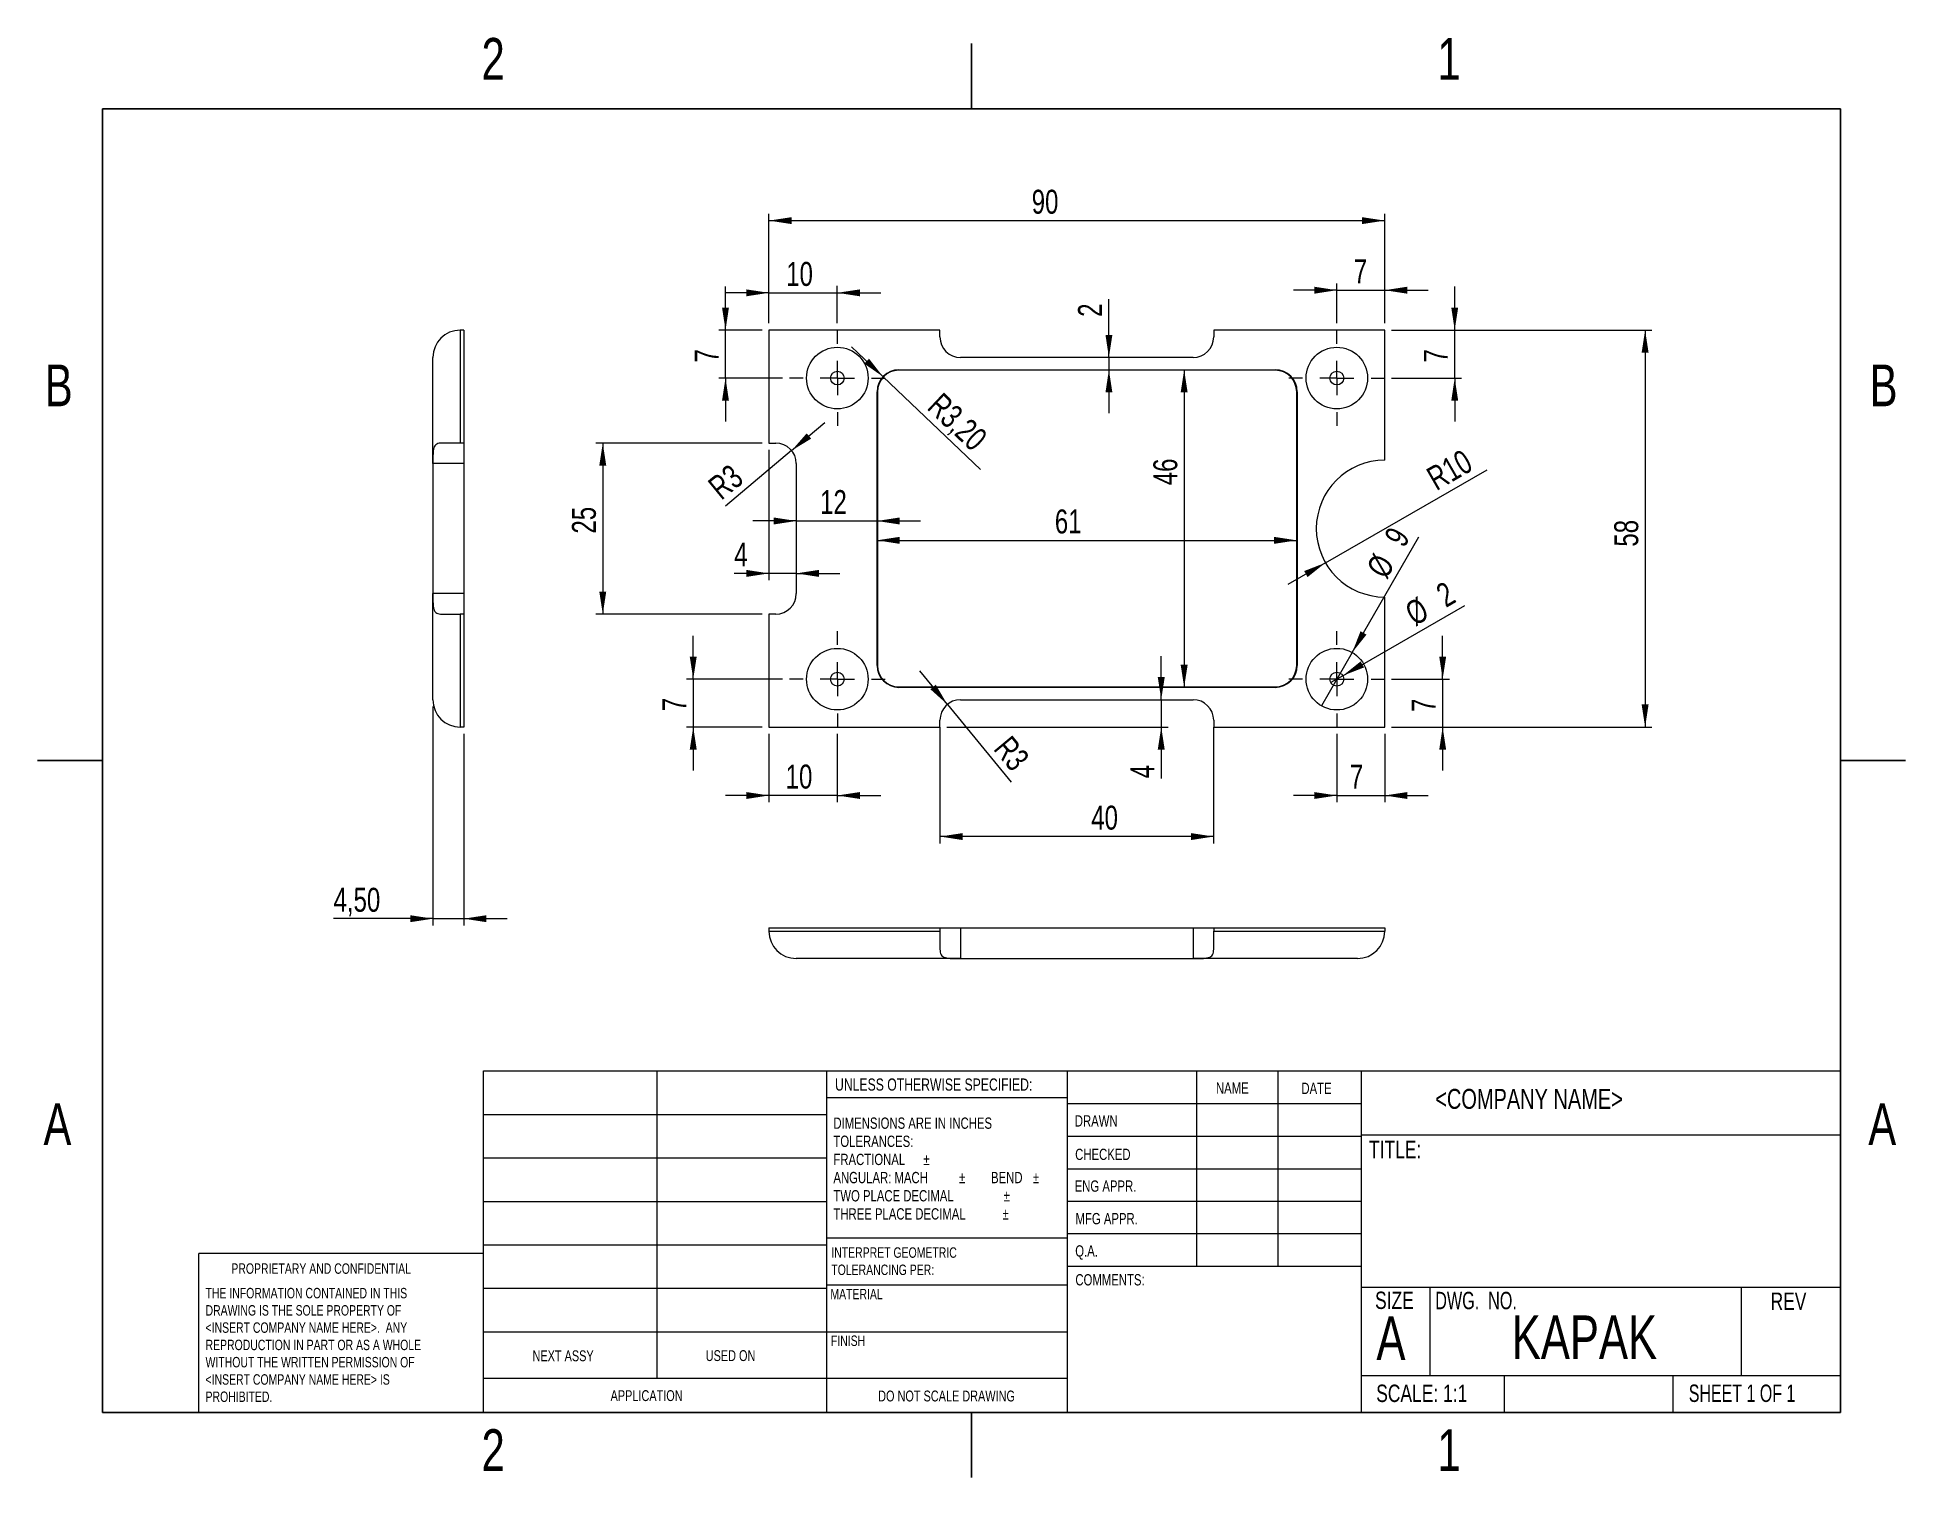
# Model space of a CAD drawing. Header units: millimetres. Extents: x 3 to 276, y 3 to 214.
import ezdxf

# ---------------------------------------------------------------- set-up
doc = ezdxf.new("R2010")
doc.units = ezdxf.units.MM
doc.styles.add('SLDTEXTSTYLE0', font='TXT', dxfattribs={"width": 0.75})
doc.styles.add('SLDTEXTSTYLE1', font='TXT', dxfattribs={"width": 0.694444})
doc.styles.add('SLDTEXTSTYLE2', font='TXT', dxfattribs={"width": 0.6875})
doc.dimstyles.new('SLDDIMSTYLE0', dxfattribs={"dimtxt": 3.5, "dimasz": 3.302, "dimexe": 0, "dimexo": 0.0625, "dimgap": 0.875, "dimtad": 1, "dimrnd": 1e-09, "dimzin": 12, "dimdsep": 46, "dimtxsty": 'SLDTEXTSTYLE0', "dimsah": 1, "dimcen": 0.09, "dimadec": 0, "dimazin": 3, "dimtfac": 1, "dimtofl": 0, "dimtmove": 0, "dimatfit": 3, "dimfxl": 1, "dimfrac": 2, "dimtolj": 1, "dimtzin": 12, "dimarcsym": 0})
doc.dimstyles.new('SLDDIMSTYLE1', dxfattribs={"dimtxt": 3.5, "dimasz": 3.302, "dimexe": 0, "dimexo": 0.0625, "dimgap": 0.875, "dimtad": 1, "dimrnd": 1e-09, "dimzin": 12, "dimdsep": 46, "dimtxsty": 'SLDTEXTSTYLE0', "dimsah": 1, "dimcen": 0, "dimadec": 0, "dimazin": 3, "dimtfac": 1, "dimtofl": 0, "dimtmove": 1, "dimatfit": 3, "dimfxl": 1, "dimfrac": 2, "dimtolj": 1, "dimtzin": 12, "dimarcsym": 0})
doc.dimstyles.new('SLDDIMSTYLE2', dxfattribs={"dimtxt": 3.5, "dimasz": 3.302, "dimexe": 0, "dimexo": 0.0625, "dimgap": 0.875, "dimtad": 1, "dimrnd": 1e-09, "dimzin": 12, "dimdsep": 46, "dimtxsty": 'SLDTEXTSTYLE0', "dimsah": 1, "dimcen": 0.09, "dimadec": 0, "dimazin": 3, "dimtfac": 1, "dimtmove": 0, "dimatfit": 0, "dimfxl": 1, "dimfrac": 2, "dimtolj": 1, "dimtzin": 12, "dimarcsym": 0})
doc.dimstyles.new('SLDDIMSTYLE3', dxfattribs={"dimtxt": 3.5, "dimasz": 3.302, "dimexe": 0, "dimexo": 0.0625, "dimgap": 0.875, "dimtad": 1, "dimdec": 0, "dimrnd": 1e-09, "dimzin": 12, "dimdsep": 46, "dimtxsty": 'SLDTEXTSTYLE0', "dimsah": 1, "dimcen": 0.09, "dimadec": 0, "dimazin": 3, "dimtfac": 1, "dimtdec": 0, "dimtofl": 0, "dimtmove": 0, "dimatfit": 3, "dimfxl": 1, "dimfrac": 2, "dimtolj": 1, "dimtzin": 12, "dimarcsym": 0})
doc.dimstyles.new('SLDDIMSTYLE4', dxfattribs={"dimtxt": 3.5, "dimasz": 3.302, "dimexe": 0, "dimexo": 0.0625, "dimgap": 0.875, "dimtad": 1, "dimdec": 0, "dimrnd": 1e-09, "dimzin": 12, "dimdsep": 46, "dimtxsty": 'SLDTEXTSTYLE0', "dimsah": 1, "dimcen": 0.09, "dimadec": 0, "dimazin": 3, "dimtfac": 1, "dimtofl": 0, "dimtmove": 0, "dimatfit": 3, "dimfxl": 1, "dimfrac": 2, "dimtolj": 1, "dimtzin": 12, "dimarcsym": 0})
doc.dimstyles.new('SLDDIMSTYLE5', dxfattribs={"dimtxt": 3.5, "dimasz": 3.302, "dimexe": 0, "dimexo": 0.0625, "dimgap": 0.875, "dimtad": 1, "dimdec": 0, "dimrnd": 1e-09, "dimzin": 12, "dimdsep": 46, "dimtxsty": 'SLDTEXTSTYLE0', "dimsah": 1, "dimcen": 0.09, "dimadec": 0, "dimazin": 3, "dimtfac": 1, "dimtdec": 0, "dimtmove": 0, "dimatfit": 0, "dimfxl": 1, "dimfrac": 2, "dimtolj": 1, "dimtzin": 12, "dimarcsym": 0})
doc.dimstyles.new('SLDDIMSTYLE6', dxfattribs={"dimtxt": 3.5, "dimasz": 3.302, "dimexe": 0, "dimexo": 0.0625, "dimgap": 0.875, "dimtad": 1, "dimrnd": 1e-09, "dimzin": 12, "dimdsep": 46, "dimtxsty": 'SLDTEXTSTYLE0', "dimblk1": 'NONE', "dimsah": 1, "dimcen": 0, "dimadec": 0, "dimazin": 3, "dimtfac": 1, "dimtmove": 0, "dimatfit": 3, "dimldrblk": 'NONE', "dimfxl": 1, "dimfrac": 2, "dimtolj": 1, "dimtzin": 12, "dimarcsym": 0})
doc.dimstyles.new('SLDDIMSTYLE7', dxfattribs={"dimtxt": 3.5, "dimasz": 3.302, "dimexe": 0, "dimexo": 0.0625, "dimgap": 0.875, "dimtad": 1, "dimdec": 0, "dimrnd": 1e-09, "dimzin": 12, "dimdsep": 46, "dimtxsty": 'SLDTEXTSTYLE0', "dimsah": 1, "dimcen": 0.09, "dimadec": 0, "dimazin": 3, "dimtfac": 1, "dimtmove": 0, "dimatfit": 0, "dimfxl": 1, "dimfrac": 2, "dimtolj": 1, "dimtzin": 12, "dimarcsym": 0})

# ---------------------------------------------------------------- blocks, each defined once
blk = doc.blocks.new('SW_NOTE_0')
at = {"color": 0, "linetype": 'Continuous', "lineweight": 0, "char_height": 1.524, "attachment_point": 1, "style": 'SLDTEXTSTYLE0'}
for s, insert in [('INTERPRET GEOMETRIC', (0, 1.96)), ('TOLERANCING PER:', (0, -0.56))]:
    blk.add_mtext(s, dxfattribs=dict(at, insert=insert))
blk = doc.blocks.new('SW_NOTE_1')
at = {"color": 0, "linetype": 'Continuous', "lineweight": 0, "char_height": 1.651, "attachment_point": 1, "style": 'SLDTEXTSTYLE0'}
for s, insert in [('DIMENSIONS ARE IN INCHES', (0, 2.13)), ('TOLERANCES:', (0, -0.52)), ('FRACTIONAL', (0, -3.17)), ('%%p', (13.15, -3.17)), ('ANGULAR: MACH', (0, -5.82)), ('%%p', (18.37, -5.82)), ('BEND', (23.04, -5.82)), ('%%p', (29.16, -5.82)), ('TWO PLACE DECIMAL', (0, -8.48)), ('%%p', (24.88, -8.48)), ('THREE PLACE DECIMAL', (0, -11.13)), ('%%p', (24.73, -11.13))]:
    blk.add_mtext(s, dxfattribs=dict(at, insert=insert))
blk = doc.blocks.new('SW_NOTE_2')
at = {"color": 0, "linetype": 'Continuous', "lineweight": 0, "char_height": 1.524, "attachment_point": 1, "style": 'SLDTEXTSTYLE0'}
for s, insert in [('THE INFORMATION CONTAINED IN THIS', (0, 1.96)), ('DRAWING IS THE SOLE PROPERTY OF', (0, -0.56)), ('<INSERT COMPANY NAME HERE>.  ANY', (0, -3.08)), ('WITHOUT THE WRITTEN PERMISSION OF', (0, -8.13)), ('REPRODUCTION IN PART OR AS A WHOLE', (0, -5.61)), ('<INSERT COMPANY NAME HERE> IS', (0, -10.66)), ('PROHIBITED.', (0, -13.18))]:
    blk.add_mtext(s, dxfattribs=dict(at, insert=insert))
blk = doc.blocks.new('_D')
at = {"color": 7, "linetype": 'Continuous', "lineweight": 0}
for p, q in [((201.09, 170.85), (239.15, 170.85)), ((238.15, 170.85), (238.15, 112.85)), ((201.09, 112.85), (239.15, 112.85))]:
    blk.add_line(p, q, dxfattribs=at)
for points in [[(238.15, 170.85), (237.64, 167.54), (238.66, 167.54)], [(238.15, 112.85), (238.66, 116.15), (237.64, 116.15)]]:
    blk.add_solid(points, dxfattribs=at)
at = {"color": 7, "linetype": 'Continuous', "lineweight": 0, "insert": (233.64, 139.21), "char_height": 3.5, "attachment_point": 1, "rotation": 90, "style": 'SLDTEXTSTYLE0'}
blk.add_mtext('58', dxfattribs=at)
blk = doc.blocks.new('_D_1')
at = {"color": 7, "linetype": 'Continuous', "lineweight": 0}
for q in [(215.08, 150.43), (185.93, 133.68)]:
    blk.add_line((191.43, 136.85), q, dxfattribs=at)
blk.add_solid([(191.43, 136.85), (188.32, 135.64), (188.82, 134.76)], dxfattribs=at)
at = {"color": 7, "linetype": 'Continuous', "lineweight": 0, "insert": (205.89, 150.34), "char_height": 3.5, "attachment_point": 1, "rotation": 30, "style": 'SLDTEXTSTYLE0'}
blk.add_mtext('R10', dxfattribs=at)
blk = doc.blocks.new('_D_2')
at = {"color": 7, "linetype": 'Continuous', "lineweight": 0}
for p, q in [((110.09, 171.85), (110.09, 187.85)), ((110.09, 186.85), (200.09, 186.85)), ((200.09, 171.85), (200.09, 187.85))]:
    blk.add_line(p, q, dxfattribs=at)
for points in [[(110.09, 186.85), (113.4, 186.34), (113.4, 187.35)], [(200.09, 186.85), (196.79, 187.35), (196.79, 186.34)]]:
    blk.add_solid(points, dxfattribs=at)
at = {"color": 7, "linetype": 'Continuous', "lineweight": 0, "insert": (148.5, 191.36), "char_height": 3.5, "attachment_point": 1, "style": 'SLDTEXTSTYLE0'}
blk.add_mtext('90', dxfattribs=at)
blk = doc.blocks.new('_D_3')
at = {"color": 7, "linetype": 'Continuous', "lineweight": 0}
for p, q in [((109.09, 154.35), (84.81, 154.35)), ((85.81, 154.35), (85.81, 129.35)), ((109.09, 129.35), (84.81, 129.35))]:
    blk.add_line(p, q, dxfattribs=at)
for points in [[(85.81, 154.35), (85.3, 151.04), (86.32, 151.04)], [(85.81, 129.35), (86.32, 132.65), (85.3, 132.65)]]:
    blk.add_solid(points, dxfattribs=at)
at = {"color": 7, "linetype": 'Continuous', "lineweight": 0, "insert": (81.3, 141.12), "char_height": 3.5, "attachment_point": 1, "rotation": 90, "style": 'SLDTEXTSTYLE0'}
blk.add_mtext('25', dxfattribs=at)
blk = doc.blocks.new('_D_4')
at = {"color": 7, "linetype": 'Continuous', "lineweight": 0}
for q in [(118.27, 157.34), (103.77, 145.11)]:
    blk.add_line((113.41, 153.25), q, dxfattribs=at)
blk.add_solid([(113.41, 153.25), (116.27, 154.99), (115.61, 155.76)], dxfattribs=at)
at = {"color": 7, "linetype": 'Continuous', "lineweight": 0, "insert": (100.91, 148.6), "char_height": 3.5, "attachment_point": 1, "rotation": 39.3366, "style": 'SLDTEXTSTYLE0'}
blk.add_mtext('R3', dxfattribs=at)
blk = doc.blocks.new('_D_5')
at = {"color": 7, "linetype": 'Continuous', "lineweight": 0}
for p, q in [((110.09, 153.35), (110.09, 134.3)), ((110.09, 135.3), (105.02, 135.3)), ((114.09, 135.3), (110.09, 135.3)), ((114.09, 135.3), (120.44, 135.3))]:
    blk.add_line(p, q, dxfattribs=at)
for points in [[(110.09, 135.3), (106.79, 135.81), (106.79, 134.79)], [(114.09, 135.3), (117.4, 134.79), (117.4, 135.81)]]:
    blk.add_solid(points, dxfattribs=at)
at = {"color": 7, "linetype": 'Continuous', "lineweight": 0, "insert": (105.02, 139.81), "char_height": 3.5, "attachment_point": 1, "style": 'SLDTEXTSTYLE0'}
blk.add_mtext('4', dxfattribs=at)
blk = doc.blocks.new('_D_6')
at = {"color": 7, "linetype": 'Continuous', "lineweight": 0}
for p, q in [((135.09, 112.85), (135.09, 95.85)), ((175.09, 112.85), (175.09, 95.85)), ((175.09, 96.85), (135.09, 96.85))]:
    blk.add_line(p, q, dxfattribs=at)
for points in [[(135.09, 96.85), (138.4, 96.34), (138.4, 97.35)], [(175.09, 96.85), (171.79, 97.35), (171.79, 96.34)]]:
    blk.add_solid(points, dxfattribs=at)
at = {"color": 7, "linetype": 'Continuous', "lineweight": 0, "insert": (157.2, 101.36), "char_height": 3.5, "attachment_point": 1, "style": 'SLDTEXTSTYLE0'}
blk.add_mtext('40', dxfattribs=at)
blk = doc.blocks.new('_D_7')
at = {"color": 7, "linetype": 'Continuous', "lineweight": 0}
for p, q in [((167.43, 116.85), (167.43, 123.2)), ((167.43, 116.85), (167.43, 112.85)), ((136.09, 112.85), (168.43, 112.85)), ((167.43, 112.85), (167.43, 105.35))]:
    blk.add_line(p, q, dxfattribs=at)
for points in [[(167.43, 116.85), (167.94, 120.15), (166.92, 120.15)], [(167.43, 112.85), (166.92, 109.54), (167.94, 109.54)]]:
    blk.add_solid(points, dxfattribs=at)
at = {"color": 7, "linetype": 'Continuous', "lineweight": 0, "insert": (162.92, 105.35), "char_height": 3.5, "attachment_point": 1, "rotation": 90, "style": 'SLDTEXTSTYLE0'}
blk.add_mtext('4', dxfattribs=at)
blk = doc.blocks.new('_D_8')
at = {"color": 7, "linetype": 'Continuous', "lineweight": 0}
for q in [(132.15, 121.06), (145.48, 104.79)]:
    blk.add_line((136.17, 116.15), q, dxfattribs=at)
blk.add_solid([(136.17, 116.15), (134.48, 119.03), (133.69, 118.38)], dxfattribs=at)
at = {"color": 7, "linetype": 'Continuous', "lineweight": 0, "insert": (145.48, 111.84), "char_height": 3.5, "attachment_point": 1, "rotation": 309.7681, "style": 'SLDTEXTSTYLE0'}
blk.add_mtext('R3', dxfattribs=at)
blk = doc.blocks.new('_D_9')
at = {"color": 7, "linetype": 'Continuous', "lineweight": 0}
blk.add_line((125.89, 140.13), (187.23, 140.13), dxfattribs=at)
for points in [[(125.89, 140.13), (129.2, 139.62), (129.2, 140.64)], [(187.23, 140.13), (183.92, 140.64), (183.92, 139.62)]]:
    blk.add_solid(points, dxfattribs=at)
at = {"color": 7, "linetype": 'Continuous', "lineweight": 0, "insert": (151.88, 144.64), "char_height": 3.5, "attachment_point": 1, "style": 'SLDTEXTSTYLE0'}
blk.add_mtext('61', dxfattribs=at)
blk = doc.blocks.new('_D_10')
at = {"color": 7, "linetype": 'Continuous', "lineweight": 0}
blk.add_line((170.78, 165.05), (170.78, 118.65), dxfattribs=at)
for points in [[(170.78, 165.05), (170.27, 161.74), (171.29, 161.74)], [(170.78, 118.65), (171.29, 121.95), (170.27, 121.95)]]:
    blk.add_solid(points, dxfattribs=at)
at = {"color": 7, "linetype": 'Continuous', "lineweight": 0, "insert": (166.27, 148.18), "char_height": 3.5, "attachment_point": 1, "rotation": 90, "style": 'SLDTEXTSTYLE0'}
blk.add_mtext('46', dxfattribs=at)
blk = doc.blocks.new('_D_11')
at = {"color": 7, "linetype": 'Continuous', "lineweight": 0}
for q in [(122.16, 168.42), (141.01, 150.5)]:
    blk.add_line((126.77, 164.04), q, dxfattribs=at)
blk.add_solid([(126.77, 164.04), (124.72, 166.68), (124.02, 165.95)], dxfattribs=at)
at = {"color": 7, "linetype": 'Continuous', "lineweight": 0, "insert": (135.45, 161.93), "char_height": 3.5, "attachment_point": 1, "rotation": 316.6923, "style": 'SLDTEXTSTYLE0'}
blk.add_mtext('R3,20', dxfattribs=at)
blk = doc.blocks.new('_D_12')
at = {"color": 7, "linetype": 'Continuous', "lineweight": 0}
for p, q in [((159.78, 166.85), (159.78, 175.38)), ((159.78, 166.85), (159.78, 165.05)), ((159.78, 165.05), (159.78, 158.7))]:
    blk.add_line(p, q, dxfattribs=at)
for points in [[(159.78, 166.85), (160.29, 170.15), (159.28, 170.15)], [(159.78, 165.05), (159.28, 161.74), (160.29, 161.74)]]:
    blk.add_solid(points, dxfattribs=at)
at = {"color": 7, "linetype": 'Continuous', "lineweight": 0, "insert": (155.27, 172.79), "char_height": 3.5, "attachment_point": 1, "rotation": 90, "style": 'SLDTEXTSTYLE0'}
blk.add_mtext('2', dxfattribs=at)
blk = doc.blocks.new('_D_13')
at = {"color": 7, "linetype": 'Continuous', "lineweight": 0}
for q in [(205.1, 140.64), (190.84, 115.95)]:
    blk.add_line((195.34, 123.74), q, dxfattribs=at)
blk.add_solid([(195.34, 123.74), (197.43, 126.35), (196.56, 126.86)], dxfattribs=at)
at = {"color": 7, "linetype": 'Continuous', "lineweight": 0, "char_height": 3.5, "attachment_point": 1, "rotation": 60, "style": 'SLDTEXTSTYLE0'}
for s, insert in [('9', (199.88, 140.67)), ('%%c', (197.28, 136.07))]:
    blk.add_mtext(s, dxfattribs=dict(at, insert=insert))
blk = doc.blocks.new('_NONE')
blk = doc.blocks.new('_D_14')
at = {"color": 7, "linetype": 'Continuous', "lineweight": 0}
for q in [(211.78, 130.63), (192.23, 119.35)]:
    blk.add_line((193.96, 120.35), q, dxfattribs=at)
blk.add_solid([(193.96, 120.35), (197.07, 121.56), (196.57, 122.44)], dxfattribs=at)
at = {"color": 7, "linetype": 'Continuous', "lineweight": 0, "char_height": 3.5, "attachment_point": 1, "rotation": 30, "style": 'SLDTEXTSTYLE0'}
for s, insert in [('2', (207.28, 133.27)), ('%%c', (202.73, 130.58))]:
    blk.add_mtext(s, dxfattribs=dict(at, insert=insert))
blk = doc.blocks.new('_D_15')
at = {"color": 7, "linetype": 'Continuous', "lineweight": 0}
for p, q in [((193.09, 111.85), (193.09, 101.85)), ((200.09, 111.85), (200.09, 101.85)), ((193.09, 102.85), (186.74, 102.85)), ((193.09, 102.85), (200.09, 102.85)), ((200.09, 102.85), (206.44, 102.85))]:
    blk.add_line(p, q, dxfattribs=at)
for points in [[(193.09, 102.85), (189.79, 103.35), (189.79, 102.34)], [(200.09, 102.85), (203.4, 102.34), (203.4, 103.35)]]:
    blk.add_solid(points, dxfattribs=at)
at = {"color": 7, "linetype": 'Continuous', "lineweight": 0, "insert": (195, 107.36), "char_height": 3.5, "attachment_point": 1, "style": 'SLDTEXTSTYLE0'}
blk.add_mtext('7', dxfattribs=at)
blk = doc.blocks.new('_D_16')
at = {"color": 7, "linetype": 'Continuous', "lineweight": 0}
for p, q in [((208.56, 119.85), (208.56, 126.2)), ((201.09, 119.85), (209.56, 119.85)), ((208.56, 119.85), (208.56, 112.85)), ((201.09, 112.85), (209.56, 112.85)), ((208.56, 112.85), (208.56, 106.5))]:
    blk.add_line(p, q, dxfattribs=at)
for points in [[(208.56, 119.85), (209.07, 123.15), (208.06, 123.15)], [(208.56, 112.85), (208.06, 109.54), (209.07, 109.54)]]:
    blk.add_solid(points, dxfattribs=at)
at = {"color": 7, "linetype": 'Continuous', "lineweight": 0, "insert": (204.05, 115.04), "char_height": 3.5, "attachment_point": 1, "rotation": 90, "style": 'SLDTEXTSTYLE0'}
blk.add_mtext('7', dxfattribs=at)
blk = doc.blocks.new('_D_17')
at = {"color": 7, "linetype": 'Continuous', "lineweight": 0}
for p, q in [((210.32, 170.85), (210.32, 177.2)), ((201.09, 170.85), (211.32, 170.85)), ((210.32, 163.85), (210.32, 170.85)), ((201.09, 163.85), (211.32, 163.85)), ((210.32, 163.85), (210.32, 157.5))]:
    blk.add_line(p, q, dxfattribs=at)
for points in [[(210.32, 170.85), (210.83, 174.15), (209.82, 174.15)], [(210.32, 163.85), (209.82, 160.54), (210.83, 160.54)]]:
    blk.add_solid(points, dxfattribs=at)
at = {"color": 7, "linetype": 'Continuous', "lineweight": 0, "insert": (205.81, 166.12), "char_height": 3.5, "attachment_point": 1, "rotation": 90, "style": 'SLDTEXTSTYLE0'}
blk.add_mtext('7', dxfattribs=at)
blk = doc.blocks.new('_D_18')
at = {"color": 7, "linetype": 'Continuous', "lineweight": 0}
for p, q in [((193.09, 171.85), (193.09, 177.68)), ((200.09, 171.85), (200.09, 177.68)), ((193.09, 176.68), (186.74, 176.68)), ((193.09, 176.68), (200.09, 176.68)), ((200.09, 176.68), (206.44, 176.68))]:
    blk.add_line(p, q, dxfattribs=at)
for points in [[(193.09, 176.68), (189.79, 177.19), (189.79, 176.17)], [(200.09, 176.68), (203.4, 176.17), (203.4, 177.19)]]:
    blk.add_solid(points, dxfattribs=at)
at = {"color": 7, "linetype": 'Continuous', "lineweight": 0, "insert": (195.57, 181.19), "char_height": 3.5, "attachment_point": 1, "style": 'SLDTEXTSTYLE0'}
blk.add_mtext('7', dxfattribs=at)
blk = doc.blocks.new('_D_19')
at = {"color": 7, "linetype": 'Continuous', "lineweight": 0}
for p, q in [((110.09, 111.85), (110.09, 101.85)), ((120.09, 111.85), (120.09, 101.85)), ((110.09, 102.85), (103.74, 102.85)), ((120.09, 102.85), (110.09, 102.85)), ((120.09, 102.85), (126.44, 102.85))]:
    blk.add_line(p, q, dxfattribs=at)
for points in [[(110.09, 102.85), (106.79, 103.35), (106.79, 102.34)], [(120.09, 102.85), (123.4, 102.34), (123.4, 103.35)]]:
    blk.add_solid(points, dxfattribs=at)
at = {"color": 7, "linetype": 'Continuous', "lineweight": 0, "insert": (112.54, 107.36), "char_height": 3.5, "attachment_point": 1, "style": 'SLDTEXTSTYLE0'}
blk.add_mtext('10', dxfattribs=at)
blk = doc.blocks.new('_D_20')
at = {"color": 7, "linetype": 'Continuous', "lineweight": 0}
for p, q in [((99.03, 119.85), (99.03, 126.2)), ((112.09, 119.85), (98.03, 119.85)), ((99.03, 119.85), (99.03, 112.85)), ((109.09, 112.85), (98.03, 112.85)), ((99.03, 112.85), (99.03, 106.5))]:
    blk.add_line(p, q, dxfattribs=at)
for points in [[(99.03, 119.85), (99.54, 123.15), (98.52, 123.15)], [(99.03, 112.85), (98.52, 109.54), (99.54, 109.54)]]:
    blk.add_solid(points, dxfattribs=at)
at = {"color": 7, "linetype": 'Continuous', "lineweight": 0, "insert": (94.52, 115.15), "char_height": 3.5, "attachment_point": 1, "rotation": 90, "style": 'SLDTEXTSTYLE0'}
blk.add_mtext('7', dxfattribs=at)
blk = doc.blocks.new('_D_21')
at = {"color": 7, "linetype": 'Continuous', "lineweight": 0}
for p, q in [((103.75, 170.85), (103.75, 177.2)), ((109.09, 170.85), (102.75, 170.85)), ((103.75, 163.85), (103.75, 170.85)), ((112.09, 163.85), (102.75, 163.85)), ((103.75, 163.85), (103.75, 157.5))]:
    blk.add_line(p, q, dxfattribs=at)
for points in [[(103.75, 170.85), (104.25, 174.15), (103.24, 174.15)], [(103.75, 163.85), (103.24, 160.54), (104.25, 160.54)]]:
    blk.add_solid(points, dxfattribs=at)
at = {"color": 7, "linetype": 'Continuous', "lineweight": 0, "insert": (99.23, 166.13), "char_height": 3.5, "attachment_point": 1, "rotation": 90, "style": 'SLDTEXTSTYLE0'}
blk.add_mtext('7', dxfattribs=at)
blk = doc.blocks.new('_D_22')
at = {"color": 7, "linetype": 'Continuous', "lineweight": 0}
for p, q in [((110.09, 176.3), (103.74, 176.3)), ((110.09, 171.85), (110.09, 177.3)), ((110.09, 176.3), (120.09, 176.3)), ((120.09, 171.85), (120.09, 177.3)), ((120.09, 176.3), (126.44, 176.3))]:
    blk.add_line(p, q, dxfattribs=at)
for points in [[(110.09, 176.3), (106.79, 176.8), (106.79, 175.79)], [(120.09, 176.3), (123.4, 175.79), (123.4, 176.8)]]:
    blk.add_solid(points, dxfattribs=at)
at = {"color": 7, "linetype": 'Continuous', "lineweight": 0, "insert": (112.62, 180.81), "char_height": 3.5, "attachment_point": 1, "style": 'SLDTEXTSTYLE0'}
blk.add_mtext('10', dxfattribs=at)
blk = doc.blocks.new('_D_23')
at = {"color": 7, "linetype": 'Continuous', "lineweight": 0}
for p, q in [((114.09, 142.96), (107.74, 142.96)), ((114.09, 142.96), (125.89, 142.96)), ((125.89, 142.96), (132.24, 142.96))]:
    blk.add_line(p, q, dxfattribs=at)
for points in [[(114.09, 142.96), (110.79, 143.47), (110.79, 142.45)], [(125.89, 142.96), (129.2, 142.45), (129.2, 143.47)]]:
    blk.add_solid(points, dxfattribs=at)
at = {"color": 7, "linetype": 'Continuous', "lineweight": 0, "insert": (117.57, 147.47), "char_height": 3.5, "attachment_point": 1, "style": 'SLDTEXTSTYLE0'}
blk.add_mtext('12', dxfattribs=at)
blk = doc.blocks.new('SW_CENTERMARKSYMBOL_0')
at = {"color": 0, "linetype": 'Continuous', "lineweight": 0}
for p, q in [((0, 5), (0, 7)), ((-5, 0), (-7, 0)), ((0, 0), (-2.5, 0)), ((0, 0), (0, 2.5)), ((0, 0), (0, -2.5)), ((0, 0), (2.5, 0)), ((5, 0), (7, 0)), ((0, -5), (0, -7))]:
    blk.add_line(p, q, dxfattribs=at)
blk = doc.blocks.new('SW_CENTERMARKSYMBOL_1')
at = {"color": 0, "linetype": 'Continuous', "lineweight": 0}
for p, q in [((0, 5), (0, 7)), ((-5, 0), (-7, 0)), ((0, 0), (-2.5, 0)), ((0, 0), (0, 2.5)), ((0, 0), (0, -2.5)), ((0, 0), (2.5, 0)), ((5, 0), (7, 0)), ((0, -5), (0, -7))]:
    blk.add_line(p, q, dxfattribs=at)
blk = doc.blocks.new('SW_CENTERMARKSYMBOL_2')
at = {"color": 0, "linetype": 'Continuous', "lineweight": 0}
for p, q in [((0, 5), (0, 7)), ((-5, 0), (-7, 0)), ((0, 0), (-2.5, 0)), ((0, 0), (0, 2.5)), ((0, 0), (0, -2.5)), ((0, 0), (2.5, 0)), ((5, 0), (7, 0)), ((0, -5), (0, -7))]:
    blk.add_line(p, q, dxfattribs=at)
blk = doc.blocks.new('SW_CENTERMARKSYMBOL_3')
at = {"color": 0, "linetype": 'Continuous', "lineweight": 0}
for p, q in [((0, 5), (0, 7)), ((-5, 0), (-7, 0)), ((0, 0), (-2.5, 0)), ((0, 0), (0, 2.5)), ((0, 0), (0, -2.5)), ((0, 0), (2.5, 0)), ((5, 0), (7, 0)), ((0, -5), (0, -7))]:
    blk.add_line(p, q, dxfattribs=at)
blk = doc.blocks.new('_D_24')
at = {"color": 7, "linetype": 'Continuous', "lineweight": 0}
for p, q in [((60.99, 115.85), (60.99, 83.85)), ((65.49, 111.85), (65.49, 83.85)), ((60.99, 84.85), (46.46, 84.85)), ((60.99, 84.85), (65.49, 84.85)), ((65.49, 84.85), (71.84, 84.85))]:
    blk.add_line(p, q, dxfattribs=at)
for points in [[(60.99, 84.85), (57.68, 85.35), (57.68, 84.34)], [(65.49, 84.85), (68.79, 84.34), (68.79, 85.35)]]:
    blk.add_solid(points, dxfattribs=at)
at = {"color": 7, "linetype": 'Continuous', "lineweight": 0, "insert": (46.46, 89.36), "char_height": 3.5, "attachment_point": 1, "style": 'SLDTEXTSTYLE0'}
blk.add_mtext('4,50', dxfattribs=at)

msp = doc.modelspace()

# ---------------------------------------------------------------- linework, layer by layer
at = {"color": 7, "linetype": 'Continuous'}
for p, q in [((139.7, 203.2), (139.7, 212.725)), ((12.7, 203.2), (12.7, 12.7)), ((12.7, 203.2), (266.7, 203.2)), ((266.7, 203.2), (266.7, 12.7)), ((12.7, 107.95), (3.175, 107.95)), ((266.7, 107.95), (276.225, 107.95)), ((266.7, 12.7), (12.7, 12.7)), ((139.7, 12.7), (139.7, 3.175))]:
    msp.add_line(p, q, dxfattribs=at)
at = {"color": 7, "linetype": 'Continuous', "lineweight": 15}
for p, q in [((64.986, 170.845), (64.986, 154.345)), ((65.486, 170.845), (64.986, 170.845)), ((65.486, 170.845), (65.486, 154.345)), ((110.094, 170.845), (110.094, 154.345)), ((135.094, 170.845), (110.094, 170.845)), ((135.094, 169.845), (135.094, 170.845)), ((175.094, 170.845), (175.094, 169.845)), ((200.094, 170.845), (175.094, 170.845)), ((200.094, 151.845), (200.094, 170.845)), ((60.986, 151.345), (60.986, 166.845)), ((172.094, 166.845), (138.094, 166.845)), ((129.094, 165.045), (184.094, 165.045)), ((129.094, 165.045), (129.094, 164.977)), ((184.094, 164.977), (129.094, 164.977)), ((184.094, 165.045), (184.094, 164.977)), ((125.894, 121.845), (125.894, 161.845)), ((125.894, 161.845), (125.962, 161.845)), ((125.962, 161.845), (125.962, 121.845)), ((187.226, 161.845), (187.294, 161.845)), ((187.226, 121.845), (187.226, 161.845)), ((187.294, 161.845), (187.294, 121.845)), ((64.986, 154.345), (62.34, 154.345)), ((65.486, 154.345), (64.986, 154.345)), ((65.486, 154.345), (65.486, 151.345)), ((110.094, 154.345), (111.094, 154.345)), ((65.486, 151.345), (60.986, 151.345)), ((60.986, 151.345), (60.986, 132.345)), ((65.486, 151.345), (65.486, 132.345)), ((114.094, 151.345), (114.094, 132.345)), ((60.986, 116.845), (60.986, 132.345)), ((65.486, 132.345), (60.986, 132.345)), ((65.486, 132.345), (65.486, 129.345)), ((200.094, 112.845), (200.094, 131.845)), ((62.34, 129.345), (64.986, 129.345)), ((64.986, 129.345), (64.986, 112.845)), ((65.486, 129.345), (64.986, 129.345)), ((65.486, 129.345), (65.486, 112.845)), ((110.094, 129.345), (110.094, 112.845)), ((111.094, 129.345), (110.094, 129.345)), ((125.894, 121.845), (125.962, 121.845)), ((187.226, 121.845), (187.294, 121.845)), ((129.094, 118.713), (129.094, 118.645)), ((129.094, 118.713), (184.094, 118.713)), ((184.094, 118.645), (129.094, 118.645)), ((184.094, 118.713), (184.094, 118.645)), ((138.094, 116.845), (172.094, 116.845)), ((65.486, 112.845), (64.986, 112.845)), ((110.094, 112.845), (135.094, 112.845)), ((135.094, 112.845), (135.094, 113.845)), ((175.094, 113.845), (175.094, 112.845)), ((175.094, 112.845), (200.094, 112.845)), ((110.094, 83.525), (135.094, 83.525)), ((110.094, 83.525), (110.094, 83.025)), ((110.094, 83.025), (135.094, 83.025)), ((135.094, 83.525), (135.094, 83.025)), ((135.094, 83.525), (138.094, 83.525)), ((135.094, 83.025), (135.094, 80.379)), ((138.094, 83.525), (138.094, 79.025)), ((138.094, 83.525), (172.094, 83.525)), ((172.094, 83.525), (172.094, 79.025)), ((172.094, 83.525), (175.094, 83.525)), ((175.094, 83.525), (200.094, 83.525)), ((175.094, 83.525), (175.094, 83.025)), ((175.094, 80.379), (175.094, 83.025)), ((175.094, 83.025), (200.094, 83.025)), ((200.094, 83.525), (200.094, 83.025)), ((138.094, 79.025), (114.094, 79.025)), ((138.094, 79.025), (172.094, 79.025)), ((196.094, 79.025), (172.094, 79.025))]:
    msp.add_line(p, q, dxfattribs=at)
at = {"color": 7, "linetype": 'Continuous', "lineweight": 0}
for p, q in [((68.354, 12.7), (68.354, 62.594)), ((68.354, 62.594), (266.7, 62.594)), ((93.703, 62.594), (93.703, 17.685)), ((118.574, 12.7), (118.574, 62.594)), ((153.663, 62.594), (153.663, 12.7)), ((172.56, 62.594), (172.56, 34.019)), ((184.461, 62.594), (184.461, 34.019)), ((196.629, 62.594), (196.629, 12.7)), ((266.7, 62.594), (266.7, 12.7)), ((153.663, 58.674), (118.574, 58.674)), ((153.663, 57.832), (196.629, 57.832)), ((68.354, 56.244), (118.574, 56.244)), ((153.663, 53.069), (196.629, 53.069)), ((196.629, 53.269), (266.7, 53.269)), ((68.354, 49.894), (118.574, 49.894)), ((153.663, 48.307), (196.629, 48.307)), ((68.354, 43.544), (118.574, 43.544)), ((196.629, 43.544), (153.663, 43.544)), ((196.629, 38.782), (153.663, 38.782)), ((68.354, 35.924), (26.769, 35.924)), ((26.769, 12.7), (26.769, 35.924)), ((68.354, 37.194), (118.574, 37.194)), ((118.574, 38.195), (153.663, 38.195)), ((196.629, 34.019), (153.663, 34.019)), ((68.354, 30.844), (118.574, 30.844)), ((118.574, 31.337), (153.663, 31.337)), ((196.629, 30.985), (266.7, 30.985)), ((206.675, 30.985), (206.675, 18.107)), ((252.173, 30.985), (252.173, 18.107)), ((68.354, 24.494), (118.574, 24.494)), ((118.574, 24.479), (153.663, 24.479)), ((68.354, 17.685), (153.663, 17.685)), ((196.629, 18.107), (266.7, 18.107)), ((217.536, 18.107), (217.536, 12.7)), ((242.223, 18.107), (242.223, 12.7)), ((266.7, 12.7), (26.769, 12.7))]:
    msp.add_line(p, q, dxfattribs=at)
at = {"color": 7, "linetype": 'Continuous', "lineweight": 15}
for centre, radius in [((120.094, 163.845), 4.5), ((193.094, 163.845), 4.5), ((120.094, 163.845), 1), ((193.094, 163.845), 1), ((120.094, 119.845), 4.5), ((193.094, 119.845), 4.5), ((120.094, 119.845), 1), ((193.094, 119.845), 1)]:
    msp.add_circle(centre, radius, dxfattribs=at)
for centre, radius, start, end in [((64.986, 166.845), 4, 90, 180), ((138.094, 169.845), 3, 180, 270), ((172.094, 169.845), 3, 270, 0), ((129.094, 161.845), 3.2, 90, 180), ((129.094, 161.845), 3.132, 90, 180), ((184.094, 161.845), 3.2, 0, 90), ((184.094, 161.845), 3.132, 0, 90), ((111.094, 151.345), 3, 0, 90), ((200.094, 141.845), 10, 90, 270), ((111.094, 132.345), 3, 270, 0), ((129.094, 121.845), 3.2, 180, 270), ((129.094, 121.845), 3.132, 180, 270), ((184.094, 121.845), 3.2, 270, 0), ((184.094, 121.845), 3.132, 270, 0), ((64.986, 116.845), 4, 180, 270), ((138.094, 113.845), 3, 90, 180), ((172.094, 113.845), 3, 0, 90), ((114.094, 83.025), 4, 180, 270), ((196.094, 83.025), 4, 270, 0)]:
    msp.add_arc(centre, radius, start, end, dxfattribs=at)
for points, knots in [([(62.34, 154.345), (62.18, 154.345), (62.034, 154.335), (61.767, 154.286), (61.646, 154.245), (61.44, 154.126), (61.354, 154.049), (61.212, 153.85), (61.157, 153.73), (61.076, 153.455), (61.048, 153.298), (61.011, 152.959), (61.001, 152.776), (60.989, 152.387), (60.988, 152.186), (60.986, 151.773), (60.986, 151.559), (60.986, 151.345)], [0, 0, 0, 0, 0.125, 0.125, 0.25, 0.25, 0.375, 0.375, 0.5, 0.5, 0.625, 0.625, 0.75, 0.75, 0.875, 0.875, 1, 1, 1, 1]), ([(60.986, 132.345), (60.986, 132.131), (60.986, 131.921), (60.988, 131.509), (60.989, 131.304), (61.001, 130.919), (61.011, 130.737), (61.048, 130.396), (61.075, 130.239), (61.155, 129.965), (61.21, 129.844), (61.351, 129.644), (61.436, 129.566), (61.748, 129.386), (62.02, 129.345), (62.34, 129.345)], [0, 0, 0, 0, 0.125, 0.125, 0.25, 0.25, 0.375, 0.375, 0.5, 0.5, 0.625, 0.625, 0.75, 0.75, 1, 1, 1, 1]), ([(135.094, 80.379), (135.094, 80.219), (135.104, 80.073), (135.154, 79.806), (135.194, 79.685), (135.313, 79.478), (135.39, 79.393), (135.589, 79.25), (135.709, 79.196), (135.984, 79.115), (136.141, 79.087), (136.48, 79.05), (136.663, 79.04), (137.052, 79.028), (137.253, 79.026), (137.666, 79.025), (137.88, 79.025), (138.094, 79.025)], [0, 0, 0, 0, 0.125, 0.125, 0.25, 0.25, 0.375, 0.375, 0.5, 0.5, 0.625, 0.625, 0.75, 0.75, 0.875, 0.875, 1, 1, 1, 1]), ([(172.094, 79.025), (172.308, 79.025), (172.518, 79.025), (172.93, 79.026), (173.135, 79.028), (173.521, 79.04), (173.702, 79.05), (174.044, 79.087), (174.2, 79.114), (174.474, 79.194), (174.595, 79.249), (174.795, 79.39), (174.873, 79.475), (175.053, 79.787), (175.094, 80.059), (175.094, 80.379)], [0, 0, 0, 0, 0.125, 0.125, 0.25, 0.25, 0.375, 0.375, 0.5, 0.5, 0.625, 0.625, 0.75, 0.75, 1, 1, 1, 1])]:
    msp.add_open_spline(points, degree=3, knots=knots, dxfattribs=at)

# ---------------------------------------------------------------- block references
at = {"color": 7, "linetype": 'Continuous', "lineweight": 0}
for name, p in [('SW_CENTERMARKSYMBOL_2', (120.094, 163.845)), ('SW_CENTERMARKSYMBOL_0', (193.094, 163.845)), ('SW_CENTERMARKSYMBOL_1', (120.094, 119.845)), ('SW_CENTERMARKSYMBOL_3', (193.094, 119.845)), ('SW_NOTE_1', (119.517, 53.666)), ('SW_NOTE_0', (119.209, 34.864)), ('SW_NOTE_2', (27.754, 28.938))]:
    msp.add_blockref(name, p, dxfattribs=at)

# ---------------------------------------------------------------- texts
for s, insert, char_height, attachment_point, style in [('2', (69.789, 213.533), 6.096, 2, 'SLDTEXTSTYLE0'), ('1', (209.489, 213.533), 6.096, 2, 'SLDTEXTSTYLE0'), ('B', (6.303, 165.817), 6.096, 2, 'SLDTEXTSTYLE0'), ('B', (273.003, 165.817), 6.096, 2, 'SLDTEXTSTYLE0'), ('UNLESS OTHERWISE SPECIFIED:', (119.758, 61.499), 1.778, 1, 'SLDTEXTSTYLE0'), ('NAME', (175.424, 60.923), 1.651, 1, 'SLDTEXTSTYLE0'), ('DATE', (187.915, 60.879), 1.651, 1, 'SLDTEXTSTYLE0'), ('A', (6.107, 57.867), 6.096, 2, 'SLDTEXTSTYLE0'), ('<COMPANY NAME>', (207.481, 59.973), 2.91042, 1, 'SLDTEXTSTYLE0'), ('A', (272.807, 57.867), 6.096, 2, 'SLDTEXTSTYLE0'), ('DRAWN', (154.797, 56.123), 1.651, 1, 'SLDTEXTSTYLE0'), ('TITLE:', (197.793, 52.393), 2.54, 1, 'SLDTEXTSTYLE0'), ('CHECKED', (154.851, 51.237), 1.651, 1, 'SLDTEXTSTYLE0'), ('ENG APPR.', (154.777, 46.601), 1.651, 1, 'SLDTEXTSTYLE0'), ('MFG APPR.', (154.903, 41.845), 1.651, 1, 'SLDTEXTSTYLE0'), ('Q.A.', (154.862, 37.123), 1.651, 1, 'SLDTEXTSTYLE0'), ('PROPRIETARY AND CONFIDENTIAL', (31.53, 34.483), 1.524, 1, 'SLDTEXTSTYLE0'), ('COMMENTS:', (154.884, 32.909), 1.651, 1, 'SLDTEXTSTYLE0'), ('MATERIAL', (119.08, 30.753), 1.524, 1, 'SLDTEXTSTYLE0'), ('SIZE', (198.68, 30.358), 2.54, 1, 'SLDTEXTSTYLE0'), ('DWG.  NO.', (207.481, 30.323), 2.54, 1, 'SLDTEXTSTYLE1'), ('REV', (256.485, 30.223), 2.54, 1, 'SLDTEXTSTYLE0'), ('A', (198.88, 26.724), 6.35, 1, 'SLDTEXTSTYLE0'), ('KAPAK', (229.276, 26.873), 6.35, 2, 'SLDTEXTSTYLE0'), ('FINISH', (119.15, 23.938), 1.524, 1, 'SLDTEXTSTYLE0'), ('NEXT ASSY', (75.542, 21.771), 1.5875, 1, 'SLDTEXTSTYLE0'), ('USED ON', (100.854, 21.798), 1.5875, 1, 'SLDTEXTSTYLE0'), ('SCALE: 1:1', (198.849, 16.765), 2.54, 1, 'SLDTEXTSTYLE0'), ('SHEET 1 OF 1', (244.531, 16.773), 2.54, 1, 'SLDTEXTSTYLE2'), ('APPLICATION', (86.95, 15.95), 1.5875, 1, 'SLDTEXTSTYLE0'), ('DO NOT SCALE DRAWING', (136.054, 15.895), 1.5875, 2, 'SLDTEXTSTYLE0'), ('2', (69.789, 10.242), 6.096, 2, 'SLDTEXTSTYLE0'), ('1', (209.489, 10.242), 6.096, 2, 'SLDTEXTSTYLE0')]:
    msp.add_mtext(s, dxfattribs=dict(at, insert=insert, char_height=char_height, attachment_point=attachment_point, style=style))

# ---------------------------------------------------------------- dimensions: what is measured, and where the dimension line sits
for base, p1, p2, dimstyle, picture, middle in [((200.094, 186.845), (110.094, 170.845), (200.094, 170.845), 'SLDDIMSTYLE0', '_D_2', (151.082, 186.845)), ((120.094, 176.295), (110.094, 170.845), (120.094, 170.845), 'SLDDIMSTYLE2', '_D_22', (115.207, 176.295)), ((200.094, 176.681), (193.094, 170.845), (200.094, 170.845), 'SLDDIMSTYLE2', '_D_18', (196.867, 176.681)), ((125.894, 142.962), (114.094, 151.345), (125.894, 161.845), 'SLDDIMSTYLE7', '_D_23', (120.159, 142.962)), ((110.094, 135.301), (114.094, 132.345), (110.094, 154.345), 'SLDDIMSTYLE2', '_D_5', (106.317, 135.301)), ((187.226, 140.13), (125.894, 121.845), (187.226, 121.845), 'SLDDIMSTYLE3', '_D_9', (154.466, 140.13)), ((65.486, 84.845), (60.986, 116.845), (65.486, 112.845), 'SLDDIMSTYLE2', '_D_24', (50.986, 84.845)), ((110.094, 102.845), (120.094, 112.845), (110.094, 112.845), 'SLDDIMSTYLE2', '_D_19', (115.127, 102.845)), ((135.094, 96.845), (175.094, 113.845), (135.094, 113.845), 'SLDDIMSTYLE0', '_D_6', (159.783, 96.845)), ((200.094, 102.845), (193.094, 112.845), (200.094, 112.845), 'SLDDIMSTYLE2', '_D_15', (196.298, 102.845))]:
    dim = msp.add_linear_dim(base=base, p1=p1, p2=p2, dimstyle=dimstyle, dxfattribs=at)
    dim.commit()
    dim.dimension.update_dxf_attribs({"geometry": picture, "text_midpoint": middle, "dimtype": 160})
for base, p1, p2, dimstyle, picture, middle in [((103.745, 170.845), (113.094, 163.845), (110.094, 170.845), 'SLDDIMSTYLE2', '_D_21', (103.745, 167.426)), ((159.783, 165.045), (172.094, 166.845), (184.094, 165.045), 'SLDDIMSTYLE5', '_D_12', (159.783, 174.083)), ((210.324, 170.845), (200.094, 163.845), (200.094, 170.845), 'SLDDIMSTYLE2', '_D_17', (210.324, 167.411)), ((238.149, 112.845), (200.094, 170.845), (200.094, 112.845), 'SLDDIMSTYLE0', '_D', (238.149, 141.8)), ((170.778, 118.645), (184.094, 165.045), (184.094, 118.645), 'SLDDIMSTYLE4', '_D_10', (170.778, 150.762)), ((85.807, 129.345), (110.094, 154.345), (110.094, 129.345), 'SLDDIMSTYLE0', '_D_3', (85.807, 143.705)), ((99.029, 112.845), (113.094, 119.845), (110.094, 112.845), 'SLDDIMSTYLE2', '_D_20', (99.029, 116.443)), ((208.564, 112.845), (200.094, 119.845), (200.094, 112.845), 'SLDDIMSTYLE2', '_D_16', (208.564, 116.335)), ((167.428, 112.845), (172.094, 116.845), (135.094, 112.845), 'SLDDIMSTYLE2', '_D_7', (167.428, 106.646))]:
    dim = msp.add_linear_dim(base=base, p1=p1, p2=p2, angle=90, dimstyle=dimstyle, dxfattribs=at)
    dim.commit()
    dim.dimension.update_dxf_attribs({"geometry": picture, "text_midpoint": middle, "dimtype": 160})
for center, mpoint, picture, middle in [((129.094, 161.845), (126.765, 164.04), '_D_11', (136.99, 154.403)), ((111.094, 151.345), (113.414, 153.247), '_D_4', (105.386, 146.667)), ((200.094, 141.845), (191.434, 136.845), '_D_1', (211.825, 148.618)), ((138.094, 113.845), (136.175, 116.151), '_D_8', (144.085, 106.646))]:
    dim = msp.add_radius_dim(center=center, mpoint=mpoint, dimstyle='SLDDIMSTYLE1', dxfattribs=at)
    dim.commit()
    dim.dimension.update_dxf_attribs({"geometry": picture, "text_midpoint": middle, "dimtype": 164})
for p1, p2, picture, middle in [((190.844, 115.948), (195.344, 123.742), '_D_13', (203.229, 137.399)), ((192.228, 119.345), (193.96, 120.345), '_D_14', (208.564, 128.777))]:
    dim = msp.add_diameter_dim_2p(p1=p1, p2=p2, dimstyle='SLDDIMSTYLE6', dxfattribs=at)
    dim.commit()
    dim.dimension.update_dxf_attribs({"geometry": picture, "text_midpoint": middle, "dimtype": 163})

doc.saveas('drawing.dxf')
